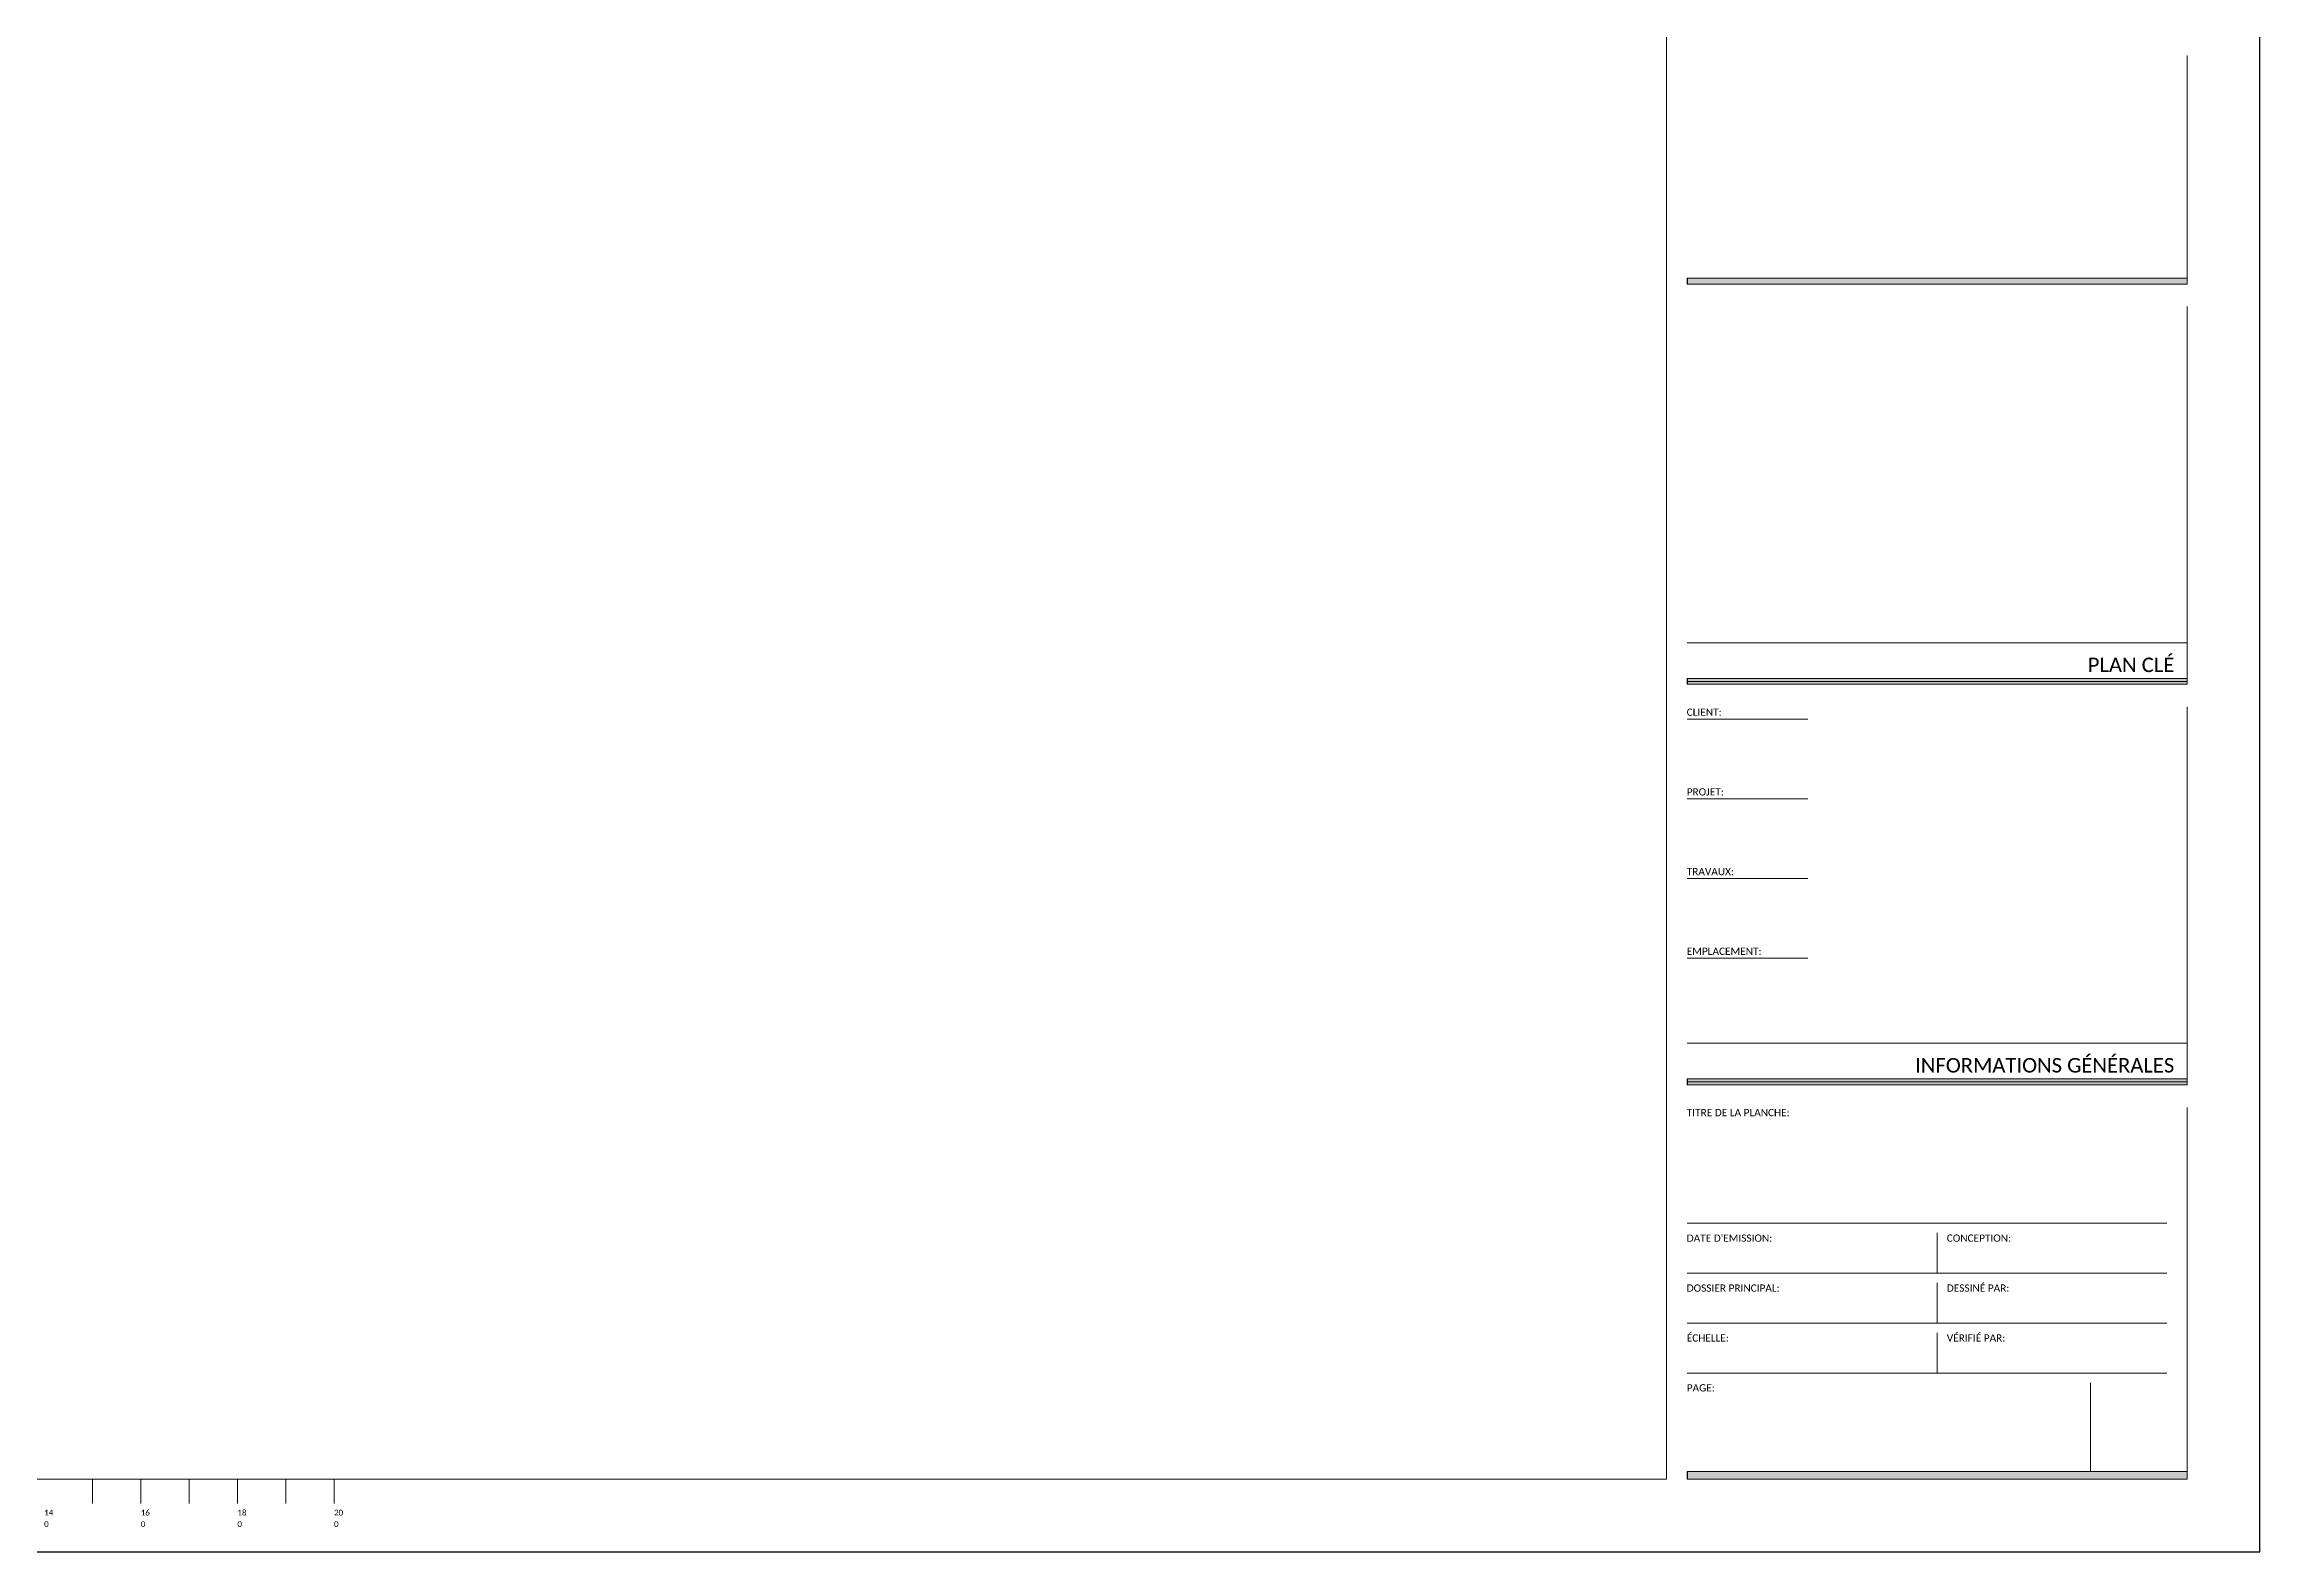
# Paper-space layout 'AA901 TEST' of a CAD drawing. Header units: millimetres. Extents: x 0 to 914, y 0 to 610.
# Drawn here: x 455.8 to 914.4, y 0 to 312.1 of the extents above; entities that cross this region are included whole.
import ezdxf

# ---------------------------------------------------------------- set-up
doc = ezdxf.new("R2010")
doc.units = ezdxf.units.MM
doc.header["$LTSCALE"] = 0.5
doc.layers.add('A-ANNO-NPLT', color=7, linetype='Continuous', plot=False)
doc.layers.add('A-ANNO-TEXT', color=231, linetype='Continuous')
for name, color, linetype, lineweight in [('A-ANNO-TTLB-MEDM', 33, 'Continuous', 35), ('A-ANNO-TTLB-THIN', 151, 'Continuous', 18), ('G-ANNO-TTLB', 233, 'Continuous', 50), ('G-ANNO-TTLB-THIN', 231, 'Continuous', 25)]:
    doc.layers.add(name, color=color, linetype=linetype, lineweight=lineweight)
doc.styles.add('C2V_STANDARD', font='calibril.ttf')

# ---------------------------------------------------------------- blocks, each defined once
blk = doc.blocks.new('M-NORM-C2V_24x36H-SET')
at = {"layer": 'A-ANNO-TTLB-THIN', "lineweight": 9}
for points in [[(795.87, 263.67), (899.4, 263.67), (899.4, 262.48), (795.87, 262.48)], [(795.87, 180.8), (899.4, 180.8), (899.4, 179.61), (795.87, 179.61)], [(795.87, 97.89), (899.4, 97.89), (899.4, 96.7), (795.87, 96.7)], [(795.87, 16.6), (899.4, 16.6), (899.4, 15.01), (795.87, 15.01)]]:
    blk.add_hatch(color=256, dxfattribs=at).paths.add_polyline_path(points)
at = {"layer": 'A-ANNO-NPLT'}
for p, q in [((914.4, 0), (914.4, 609.6)), ((0, 0), (914.4, 0))]:
    blk.add_line(p, q, dxfattribs=at)
at = {"layer": 'A-ANNO-TTLB-MEDM', "lineweight": 13}
for p, q in [((791.64, 15), (791.64, 594.6)), ((40, 15), (791.64, 15))]:
    blk.add_line(p, q, dxfattribs=at)
at = {"layer": 'A-ANNO-TTLB-THIN', "lineweight": 18}
for p, q in [((899.4, 263.07), (899.4, 309.77)), ((899.4, 257.81), (899.4, 180.2)), ((899.4, 97.29), (899.4, 174.91)), ((899.4, 15.6), (899.4, 92))]:
    blk.add_line(p, q, dxfattribs=at)
at = {"layer": 'A-ANNO-TTLB-THIN'}
for p, q in [((899.4, 263.67), (795.87, 263.67)), ((795.87, 262.48), (899.4, 262.48)), ((899.4, 262.48), (899.4, 263.67)), ((899.4, 180.8), (795.87, 180.8)), ((899.4, 180.2), (795.87, 180.2)), ((795.87, 179.61), (899.4, 179.61)), ((899.4, 179.61), (899.4, 180.8)), ((899.4, 97.89), (795.87, 97.89)), ((899.4, 97.29), (795.87, 97.29)), ((899.4, 97.29), (795.87, 97.29)), ((795.87, 96.7), (899.4, 96.7)), ((899.4, 96.7), (899.4, 97.89)), ((879.4, 35), (879.4, 16.6)), ((899.4, 16.6), (795.87, 16.6)), ((795.87, 15.01), (899.4, 15.01)), ((899.4, 15.01), (899.4, 16.6))]:
    blk.add_line(p, q, dxfattribs=at)
at = {"layer": 'A-ANNO-TTLB-THIN', "lineweight": 13}
for p, q in [((795.87, 188.2), (899.4, 188.2)), ((820.87, 172.41), (795.87, 172.41)), ((820.87, 155.91), (795.87, 155.91)), ((820.87, 139.41), (795.87, 139.41)), ((820.87, 122.91), (795.87, 122.91)), ((795.87, 105.29), (899.4, 105.29)), ((895.16, 68), (795.87, 68)), ((847.64, 57.67), (847.64, 66)), ((895.16, 57.67), (795.87, 57.67)), ((847.64, 47.33), (847.64, 55.67)), ((895.16, 47.33), (795.87, 47.33)), ((847.64, 37), (847.64, 45.33)), ((795.87, 37), (895.16, 37)), ((465.82, 15), (465.82, 10)), ((475.82, 15), (475.82, 10)), ((485.82, 15), (485.82, 10)), ((495.82, 15), (495.82, 10)), ((505.82, 15), (505.82, 10)), ((515.82, 15), (515.82, 10))]:
    blk.add_line(p, q, dxfattribs=at)
at = {"layer": 'G-ANNO-TTLB-THIN'}
for p, q in [((795.87, 263.67), (795.87, 262.48)), ((795.87, 180.8), (795.87, 179.61)), ((795.87, 97.89), (795.87, 96.7)), ((795.87, 16.6), (795.87, 15.01))]:
    blk.add_line(p, q, dxfattribs=at)
at = {"layer": 'A-ANNO-TEXT', "lineweight": 9, "style": 'C2V_STANDARD'}
for s, insert, char_height, width, attachment_point in [('PLAN CLÉ', (896.72, 182.1), 3, 27.1892, 9), ('CLIENT:', (795.8, 174.58), 1.5, 11.0633, 1), ('PROJET:', (795.8, 158.08), 1.5, 11.6405, 1), ('TRAVAUX:', (795.8, 141.58), 1.5, 14.8152, 1), ('EMPLACEMENT:', (795.8, 125.08), 1.5, 23.4734, 1), ('INFORMATIONS GÉNÉRALES', (896.72, 99.19), 3, 78.8011, 9), ('TITRE DE LA PLANCHE:', (795.8, 91.67), 1.5, 32.2278, 1), ("DATE D'EMISSION:", (795.8, 65.68), 1.5, 26.5519, 1), ('CONCEPTION:', (849.63, 65.68), 1.5, 20.2025, 1), ('DOSSIER PRINCIPAL:', (795.8, 55.34), 1.5, 29.0532, 1), ('DESSINÉ PAR:', (849.63, 55.34), 1.5, 19.5291, 1), ('ÉCHELLE:', (795.8, 45.01), 1.5, 13.3721, 1), ('VÉRIFIÉ PAR:', (849.63, 45.01), 1.5, 18.2785, 1), ('PAGE:', (795.8, 34.68), 1.5, 8.7544, 1), ('0', (455.81, 6.31), 1.19, 1.419, 1), ('14', (455.81, 8.69), 1.191, 2.838, 1), ('0', (475.81, 6.31), 1.19, 1.419, 1), ('16', (475.81, 8.69), 1.191, 2.838, 1), ('0', (495.81, 6.31), 1.19, 1.419, 1), ('18', (495.81, 8.69), 1.191, 2.838, 1), ('0', (515.81, 6.31), 1.19, 1.419, 1), ('20', (515.81, 8.69), 1.191, 2.838, 1)]:
    blk.add_mtext(s, dxfattribs=dict(at, insert=insert, char_height=char_height, width=width, attachment_point=attachment_point))

psp = doc.layouts.new('AA901 TEST')

# ---------------------------------------------------------------- block references
at = {"layer": 'G-ANNO-TTLB', "lineweight": 9}
psp.add_blockref('M-NORM-C2V_24x36H-SET', (0, 0), dxfattribs=at)

doc.saveas('drawing.dxf')
